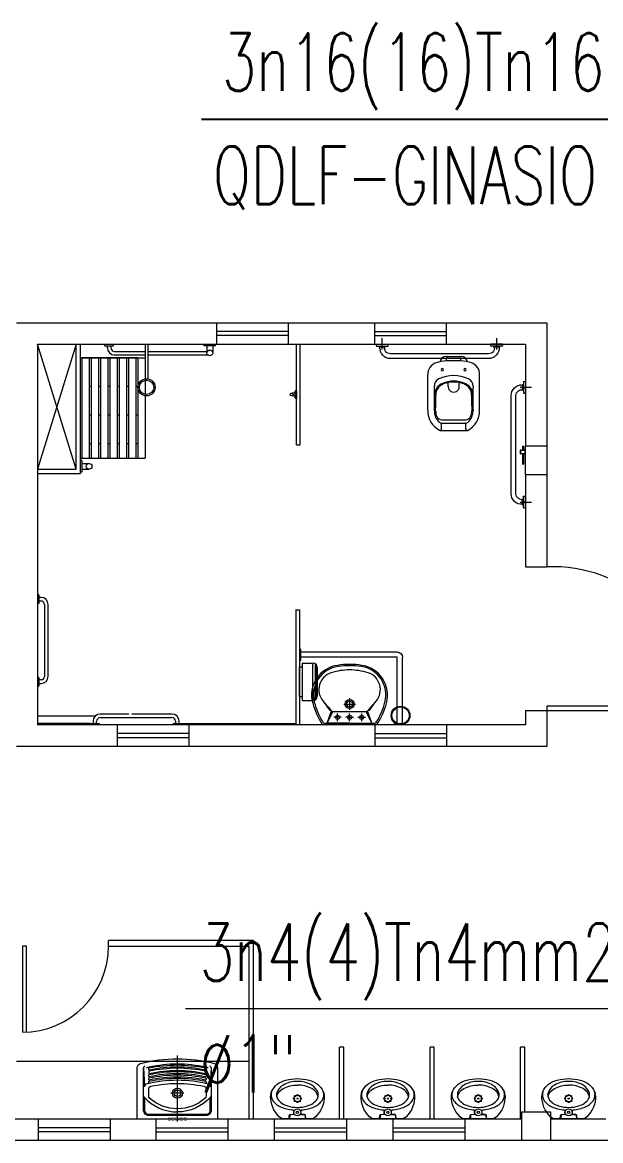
# Model space of a CAD drawing. Header units: millimetres. Extents: x 867 to 1330, y 209 to 507.
# Drawn here: x 1185.48 to 1189.5, y 437.77 to 445.56 of the extents above; entities that cross this region are included whole.
import ezdxf
from ezdxf.enums import TextEntityAlignment as Align

# ---------------------------------------------------------------- set-up
doc = ezdxf.new("R2010")
doc.units = ezdxf.units.MM
doc.header["$LTSCALE"] = 5
for name, pattern in [('CONTINU', [0]), ('DASHDOT', [25.4, 12.7, -6.35, 0, -6.35]), ('HIDDEN2', [4.7625, 3.175, -1.5875])]:
    doc.linetypes.add(name, pattern=pattern)
for name, color, linetype, lineweight in [('I-ARQ', 8, 'Continuous', 0), ('I-LIN_CHAMADA', 9, 'Continuous', 9), ('I-TEXTOS', 2, 'Continuous', 25)]:
    doc.layers.add(name, color=color, linetype=linetype, lineweight=lineweight)
doc.styles.add('ROMANS', font='ROMANS.SHX', dxfattribs={"height": 0.25})
doc.styles.get("Standard").update_dxf_attribs({"font": 'arial.ttf'})
doc.dimstyles.new('STANDARD$7', dxfattribs={"dimscale": 1.5, "dimtxt": 0.7, "dimasz": 0.15, "dimexe": 0.1, "dimexo": 0.05, "dimgap": 0.1, "dimtad": 1, "dimdec": 3, "dimzin": 4, "dimdsep": 46, "dimtxsty": 'ROMANS', "dimblk": 'DOT', "dimblk1": 'DOTSMALL', "dimblk2": 'DOTSMALL', "dimsah": 1, "dimcen": 0, "dimdle": 0.15, "dimse1": 1, "dimse2": 1, "dimclrd": 7, "dimclre": 8, "dimclrt": 256, "dimaunit": 1, "dimadec": 0, "dimazin": 0, "dimtfac": 0.006667, "dimtdec": 3, "dimtix": 1, "dimtmove": 2, "dimatfit": 3, "dimldrblk": 'DOTSMALL', "dimfxl": 1, "dimtolj": 1, "dimtzin": 4, "dimarcsym": 0})

# ---------------------------------------------------------------- blocks, each defined once
blk = doc.blocks.new('DOT')
for p, q in [((0, -1.5), (0, 1.5)), ((1.5, 0), (-1.5, 0))]:
    blk.add_line(p, q)
blk.add_circle((0, 0), 0.5)

msp = doc.modelspace()

# ---------------------------------------------------------------- linework, layer by layer
at = {"layer": 'I-ARQ'}
for p, q in [((1185.4357, 443.4681), (1189.1307, 443.4681)), ((1186.8307, 443.3181), (1186.8307, 443.4681)), ((1187.3307, 443.3181), (1187.3307, 443.4681)), ((1187.9307, 443.3181), (1187.9307, 443.4681)), ((1188.4307, 443.3181), (1188.4307, 443.4681)), ((1189.1307, 443.4681), (1189.1307, 442.61)), ((1187.9817, 443.2814), (1187.9817, 443.3602)), ((1188.7817, 443.2814), (1188.7817, 443.3602)), ((1185.5807, 443.3181), (1188.9807, 443.3181)), ((1185.5807, 443.3181), (1185.5807, 440.6681)), ((1185.8507, 442.4481), (1185.5807, 443.3181)), ((1185.8507, 443.3181), (1185.5807, 442.4481)), ((1185.8507, 442.4481), (1185.8507, 443.3181)), ((1185.8807, 443.3181), (1187.3832, 443.3181)), ((1185.8807, 442.4181), (1185.8807, 443.3181)), ((1186.0507, 443.3081), (1186.0507, 443.3181)), ((1186.0507, 443.3081), (1186.1107, 443.3081)), ((1186.0682, 443.2931), (1186.0682, 443.3081)), ((1186.0932, 443.3081), (1186.0932, 443.2931)), ((1186.1107, 443.3081), (1186.1107, 443.3181)), ((1186.1182, 443.2681), (1186.3307, 443.2681)), ((1186.3307, 443.3181), (1186.3307, 443.0773)), ((1186.3507, 443.3181), (1186.3507, 443.0773)), ((1186.3507, 443.2681), (1186.7619, 443.2681)), ((1186.7419, 443.3081), (1186.7419, 443.3181)), ((1186.8219, 443.3081), (1186.7419, 443.3081)), ((1186.7619, 443.3081), (1186.7619, 443.2581)), ((1186.8019, 443.3081), (1186.8019, 443.2581)), ((1186.8219, 443.3081), (1186.8219, 443.3181)), ((1187.0257, 443.3181), (1187.0457, 443.3181)), ((1187.3857, 442.6181), (1187.3857, 443.3181)), ((1187.3857, 442.6181), (1187.3857, 443.3181)), ((1187.4107, 442.6181), (1187.4107, 443.3181)), ((1187.4107, 442.6181), (1187.4107, 443.3181)), ((1188.9807, 443.3181), (1188.9807, 442.61)), ((1188.9807, 443.3181), (1188.9807, 442.61)), ((1185.8807, 443.2239), (1186.3307, 443.2239)), ((1185.8907, 443.2239), (1185.8907, 442.5239)), ((1186.2807, 443.2239), (1185.8907, 443.2239)), ((1185.9407, 443.2239), (1185.9407, 442.5239)), ((1185.9557, 443.2239), (1185.9557, 442.5239)), ((1186.0057, 443.2239), (1186.0057, 442.5239)), ((1186.0207, 443.2239), (1186.0207, 442.5239)), ((1186.0707, 443.2239), (1186.0707, 442.5239)), ((1186.0857, 443.2239), (1186.0857, 442.5239)), ((1186.3307, 443.2431), (1186.1182, 443.2431)), ((1186.1357, 443.2239), (1186.1357, 442.5239)), ((1186.1507, 443.2239), (1186.1507, 442.5239)), ((1186.2007, 443.2239), (1186.2007, 442.5239)), ((1186.2157, 443.2239), (1186.2157, 442.5239)), ((1186.2657, 443.2239), (1186.2657, 442.5239)), ((1186.2807, 443.2239), (1186.2807, 442.5239)), ((1186.3307, 443.2239), (1186.3307, 442.5239)), ((1186.7687, 443.2431), (1186.3507, 443.2431)), ((1185.9557, 443.0239), (1185.9407, 443.0239)), ((1186.0207, 443.0239), (1186.0057, 443.0239)), ((1186.0857, 443.0239), (1186.0707, 443.0239)), ((1186.1507, 443.0239), (1186.1357, 443.0239)), ((1186.2157, 443.0239), (1186.2007, 443.0239)), ((1186.2807, 443.0239), (1186.2657, 443.0239)), ((1188.9439, 443.0192), (1189.0227, 443.0192)), ((1187.3757, 442.9808), (1187.3522, 442.9783)), ((1187.3757, 442.9805), (1187.3522, 442.978)), ((1187.3757, 442.9558), (1187.3522, 442.9583)), ((1187.3757, 442.9554), (1187.3522, 442.958)), ((1187.3757, 442.9906), (1187.3757, 442.9457)), ((1187.3757, 442.9457), (1187.3757, 442.9906)), ((1187.3857, 442.9956), (1187.3807, 442.9956)), ((1187.3857, 442.9956), (1187.3807, 442.9956)), ((1187.3857, 442.9407), (1187.3807, 442.9407)), ((1187.3857, 442.9407), (1187.3807, 442.9407)), ((1187.3857, 442.9956), (1187.3857, 442.9407)), ((1187.3857, 442.9407), (1187.3857, 442.9956)), ((1185.9557, 442.8239), (1185.9407, 442.8239)), ((1186.0207, 442.8239), (1186.0057, 442.8239)), ((1186.0857, 442.8239), (1186.0707, 442.8239)), ((1186.1507, 442.8239), (1186.1357, 442.8239)), ((1186.2157, 442.8239), (1186.2007, 442.8239)), ((1186.2807, 442.8239), (1186.2657, 442.8239)), ((1185.9557, 442.6239), (1185.9407, 442.6239)), ((1186.0207, 442.6239), (1186.0057, 442.6239)), ((1186.0857, 442.6239), (1186.0707, 442.6239)), ((1186.1507, 442.6239), (1186.1357, 442.6239)), ((1186.2157, 442.6239), (1186.2007, 442.6239)), ((1186.2807, 442.6239), (1186.2657, 442.6239)), ((1187.3857, 442.6181), (1187.4107, 442.6181)), ((1187.3857, 442.6181), (1187.4107, 442.6181)), ((1188.9457, 442.5552), (1188.9457, 442.5811)), ((1188.9457, 442.5552), (1188.9457, 442.5811)), ((1188.9492, 442.5552), (1188.9492, 442.5811)), ((1188.9492, 442.5552), (1188.9492, 442.5811)), ((1188.9492, 442.5797), (1188.9786, 442.5797)), ((1188.9492, 442.5797), (1188.9786, 442.5797)), ((1188.9492, 442.5566), (1188.9786, 442.5566)), ((1188.9492, 442.5566), (1188.9786, 442.5566)), ((1188.9609, 442.6059), (1188.9609, 442.5797)), ((1188.9609, 442.6059), (1188.9609, 442.5797)), ((1188.9669, 442.602), (1188.9609, 442.602)), ((1188.9669, 442.602), (1188.9609, 442.602)), ((1188.9669, 442.5999), (1188.9609, 442.5999)), ((1188.9669, 442.5999), (1188.9609, 442.5999)), ((1188.9669, 442.5959), (1188.9609, 442.5959)), ((1188.9669, 442.5959), (1188.9609, 442.5959)), ((1188.9609, 442.5566), (1188.9609, 442.4851)), ((1188.9609, 442.5566), (1188.9609, 442.4851)), ((1188.9669, 442.6059), (1188.9669, 442.5797)), ((1188.9669, 442.6059), (1188.9669, 442.5797)), ((1188.9669, 442.5566), (1188.9669, 442.4851)), ((1188.9669, 442.5566), (1188.9669, 442.4851)), ((1188.9786, 442.5532), (1188.9786, 442.5831)), ((1188.9786, 442.5532), (1188.9786, 442.5831)), ((1188.9807, 442.41), (1188.9807, 442.61)), ((1188.9807, 442.61), (1189.1307, 442.61)), ((1188.9807, 442.41), (1188.9807, 442.61)), ((1189.1307, 442.61), (1189.1307, 442.41)), ((1185.8807, 442.5239), (1186.3307, 442.5239)), ((1185.8907, 442.5081), (1185.8807, 442.5081)), ((1185.8907, 442.5081), (1185.8907, 442.4281)), ((1185.8907, 442.4881), (1185.9407, 442.4881)), ((1185.9507, 442.5239), (1186.2807, 442.5239)), ((1188.9669, 442.4951), (1188.9609, 442.4951)), ((1188.9669, 442.4951), (1188.9609, 442.4951)), ((1188.9669, 442.4901), (1188.9609, 442.4901)), ((1188.9669, 442.4901), (1188.9609, 442.4901)), ((1188.9669, 442.4868), (1188.9609, 442.4868)), ((1188.9669, 442.4868), (1188.9609, 442.4868)), ((1188.9668, 442.4843), (1188.961, 442.4843)), ((1188.9668, 442.4843), (1188.961, 442.4843)), ((1185.5807, 442.4481), (1185.8507, 442.4481)), ((1185.5807, 442.4181), (1185.8807, 442.4181)), ((1185.8907, 442.4281), (1185.8807, 442.4281)), ((1185.8907, 442.4481), (1185.9407, 442.4481)), ((1189.1307, 442.41), (1188.9807, 442.41)), ((1188.9807, 442.41), (1188.9807, 441.7681)), ((1189.1307, 442.41), (1189.1307, 441.7681)), ((1188.9439, 442.2192), (1189.0227, 442.2192)), ((1188.9807, 441.7681), (1189.1307, 441.7681)), ((1185.5907, 441.5731), (1185.5807, 441.5731)), ((1185.5907, 441.5731), (1185.5907, 441.5131)), ((1185.6057, 441.5556), (1185.5907, 441.5556)), ((1185.5907, 441.5131), (1185.5807, 441.5131)), ((1185.5907, 441.5306), (1185.6057, 441.5306)), ((1185.6307, 441.5056), (1185.6307, 441.0056)), ((1185.6557, 441.0056), (1185.6557, 441.5056)), ((1187.3807, 441.4681), (1187.3807, 440.6681)), ((1187.3807, 441.4681), (1187.4057, 441.4681)), ((1187.3807, 441.4681), (1187.3807, 440.6681)), ((1187.3807, 441.4681), (1187.4057, 441.4681)), ((1187.4057, 441.4681), (1187.4057, 440.6681)), ((1187.4057, 441.4681), (1187.4057, 440.6681)), ((1187.4057, 441.0711), (1187.4248, 441.0711)), ((1187.4057, 440.8652), (1187.4057, 441.0711)), ((1187.4248, 441.0981), (1187.4248, 440.8381)), ((1187.4248, 441.0981), (1187.5007, 441.0981)), ((1187.4963, 441.0981), (1187.4963, 440.8381)), ((1187.5166, 441.0936), (1187.5166, 440.8427)), ((1187.526, 441.0843), (1187.526, 440.852)), ((1187.5307, 441.0681), (1187.5307, 440.8681)), ((1185.5907, 440.9981), (1185.5807, 440.9981)), ((1185.5907, 440.9981), (1185.5907, 440.9381)), ((1185.5907, 440.9381), (1185.5807, 440.9381)), ((1185.6057, 440.9806), (1185.5907, 440.9806)), ((1185.5907, 440.9556), (1185.6057, 440.9556)), ((1187.4057, 440.8652), (1187.4248, 440.8652)), ((1187.4248, 440.8381), (1187.5007, 440.8381)), ((1188.9807, 440.7681), (1188.9807, 440.6681)), ((1188.9807, 440.7681), (1189.1307, 440.7681)), ((1190.1307, 440.7981), (1189.1307, 440.7981)), ((1189.1307, 440.7981), (1189.1307, 440.7681)), ((1189.1307, 440.7681), (1189.1307, 440.5181)), ((1189.1307, 440.7681), (1190.1307, 440.7681)), ((1185.9825, 440.7281), (1185.5807, 440.7281)), ((1185.9507, 440.6781), (1185.5807, 440.6781)), ((1185.9507, 440.6781), (1186.0107, 440.6781)), ((1185.9507, 440.6781), (1185.9507, 440.6681)), ((1185.9682, 440.6931), (1185.9682, 440.6781)), ((1185.9932, 440.6781), (1185.9932, 440.6931)), ((1186.0107, 440.6781), (1186.0107, 440.6681)), ((1186.2182, 440.7431), (1186.0182, 440.7431)), ((1186.0182, 440.7181), (1186.5182, 440.7181)), ((1186.5182, 440.7431), (1186.2382, 440.7431)), ((1186.5257, 440.6781), (1186.5857, 440.6781)), ((1186.5257, 440.6781), (1186.5257, 440.6681)), ((1186.5432, 440.6931), (1186.5432, 440.6781)), ((1186.5682, 440.6781), (1186.5682, 440.6931)), ((1186.5857, 440.6781), (1186.5857, 440.6681)), ((1186.5857, 440.6781), (1187.3807, 440.6781)), ((1188.9807, 440.6681), (1185.5807, 440.6681)), ((1186.1357, 440.6681), (1186.1357, 440.5181)), ((1186.6357, 440.6681), (1186.6357, 440.5181)), ((1187.9378, 440.6681), (1187.5735, 440.6681)), ((1187.9307, 440.6681), (1187.9307, 440.5181)), ((1188.4307, 440.6681), (1188.4307, 440.5181)), ((1189.1307, 440.5181), (1185.4357, 440.5181)), ((1185.5057, 439.1271), (1185.4757, 439.1271)), ((1185.4757, 439.1271), (1185.4757, 438.5271)), ((1185.5057, 438.5271), (1185.5057, 439.1271)), ((1187.0657, 439.1671), (1186.0757, 439.1671)), ((1186.0757, 439.1271), (1186.0757, 439.1671)), ((1187.0857, 439.1671), (1186.0757, 439.1671)), ((1186.0757, 439.1271), (1187.0557, 439.1271)), ((1187.0557, 437.9225), (1187.0557, 439.1271)), ((1187.0857, 437.9225), (1187.0857, 439.1671)), ((1187.0857, 437.9225), (1187.0857, 438.4244)), ((1187.6857, 437.9225), (1187.6857, 438.4244)), ((1187.7157, 438.4244), (1187.6857, 438.4244)), ((1187.6857, 437.9225), (1187.6857, 438.4244)), ((1187.7157, 437.9225), (1187.7157, 438.4244)), ((1187.7157, 437.9225), (1187.7157, 438.4244)), ((1188.3157, 437.9225), (1188.3157, 438.4244)), ((1188.3457, 438.4244), (1188.3157, 438.4244)), ((1188.3157, 437.9225), (1188.3157, 438.4244)), ((1188.3457, 437.9225), (1188.3457, 438.4244)), ((1188.3457, 437.9225), (1188.3457, 438.4244)), ((1188.9457, 437.9225), (1188.9457, 438.4244)), ((1188.9757, 438.4244), (1188.9457, 438.4244)), ((1188.9457, 437.9225), (1188.9457, 438.4244)), ((1188.9757, 437.9725), (1188.9757, 438.4244)), ((1186.5557, 437.9052), (1186.5557, 438.3655)), ((1186.3207, 438.2805), (1186.3277, 438.1517)), ((1186.7907, 438.2805), (1186.7837, 438.1517)), ((1188.9557, 437.7725), (1188.9557, 437.9725)), ((1188.9557, 437.9725), (1189.1557, 437.9725)), ((1189.1557, 437.9725), (1189.1557, 437.7725)), ((1188.9557, 437.9225), (1183.0107, 437.9225)), ((1189.5407, 437.9225), (1189.1557, 437.9225)), ((1188.9557, 437.7725), (1183.0107, 437.7725)), ((1189.1557, 437.7725), (1188.9557, 437.7725)), ((1189.6907, 437.7725), (1189.1557, 437.7725))]:
    msp.add_line(p, q, dxfattribs=at)
at = {"layer": 'I-ARQ', "linetype": 'HIDDEN2'}
for p, q in [((1187.3307, 443.4081), (1186.8307, 443.4081)), ((1187.9307, 443.4081), (1188.4307, 443.4081)), ((1187.3307, 443.3781), (1186.8307, 443.3781)), ((1187.9307, 443.3781), (1188.4307, 443.3781)), ((1186.6357, 440.6081), (1186.1357, 440.6081)), ((1187.9307, 440.6081), (1188.4307, 440.6081)), ((1186.6357, 440.5781), (1186.1357, 440.5781)), ((1187.9307, 440.5781), (1188.4307, 440.5781)), ((1187.0557, 438.3225), (1185.4357, 438.3225)), ((1185.5882, 437.7744), (1185.5882, 437.9244)), ((1186.0882, 437.9244), (1186.0882, 437.7744)), ((1186.4082, 437.7725), (1186.4082, 437.9225)), ((1186.9082, 437.9225), (1186.9082, 437.7725)), ((1187.2332, 437.7725), (1187.2332, 437.9225)), ((1187.7332, 437.9225), (1187.7332, 437.7725)), ((1188.0582, 437.7725), (1188.0582, 437.9225)), ((1188.5582, 437.9225), (1188.5582, 437.7725)), ((1185.5882, 437.8644), (1186.0882, 437.8644)), ((1186.0882, 437.8344), (1185.5882, 437.8344)), ((1186.4082, 437.8625), (1186.9082, 437.8625)), ((1186.9082, 437.8325), (1186.4082, 437.8325)), ((1187.2332, 437.8625), (1187.7332, 437.8625)), ((1187.7332, 437.8325), (1187.2332, 437.8325)), ((1188.0582, 437.8625), (1188.5582, 437.8625)), ((1188.5582, 437.8325), (1188.0582, 437.8325))]:
    msp.add_line(p, q, dxfattribs=at)
at = {"layer": 'I-ARQ', "linetype": 'Continuous'}
for p, q in [((1188.4275, 443.233), (1188.4405, 443.233)), ((1188.4315, 443.2021), (1188.4315, 443.224)), ((1188.4405, 443.233), (1188.5338, 443.233)), ((1188.5298, 443.2021), (1188.5298, 443.224)), ((1188.2997, 442.8565), (1188.2997, 443.1075)), ((1188.6616, 442.8565), (1188.6616, 443.1075)), ((1188.4422, 443.023), (1188.4422, 443.0511)), ((1188.5191, 443.0219), (1188.5191, 443.0511)), ((1188.3971, 442.7922), (1188.5643, 442.7922)), ((1188.3853, 442.7181), (1188.5781, 442.7181)), ((1188.3958, 442.7282), (1188.3958, 442.764)), ((1188.3992, 442.7682), (1188.5621, 442.7682)), ((1188.5656, 442.7282), (1188.5656, 442.764)), ((1187.7557, 440.854), (1187.7557, 440.772)), ((1187.6003, 440.6807), (1187.6301, 440.7648)), ((1187.6003, 440.6807), (1187.6396, 440.7605)), ((1187.6396, 440.7605), (1187.8718, 440.7605)), ((1187.7147, 440.813), (1187.7967, 440.813)), ((1187.9111, 440.6807), (1187.8718, 440.7605)), ((1187.9111, 440.6807), (1187.8812, 440.7648)), ((1187.5804, 440.6807), (1187.9111, 440.6807)), ((1187.7557, 440.6807), (1187.6003, 440.6807)), ((1187.6979, 440.7206), (1187.6454, 440.7206)), ((1187.6717, 440.6944), (1187.6717, 440.7469)), ((1187.7557, 440.7206), (1187.7294, 440.7206)), ((1187.7557, 440.6944), (1187.7557, 440.7469)), ((1187.7557, 440.7206), (1187.7819, 440.7206)), ((1187.7557, 440.6807), (1187.9309, 440.6807)), ((1187.8134, 440.7206), (1187.8659, 440.7206)), ((1187.8397, 440.6944), (1187.8397, 440.7469))]:
    msp.add_line(p, q, dxfattribs=at)
at = {"layer": 'I-ARQ', "extrusion": (-2.21397e-44, -1.84636e-46, -1)}
for p, q in [((1187.4057, 441.1944), (1187.415, 441.1944)), ((1187.415, 441.1194), (1187.415, 441.1944)), ((1187.415, 441.1756), (1188.0869, 441.1756)), ((1187.4057, 441.1194), (1187.415, 441.1194)), ((1188.0869, 441.1381), (1187.415, 441.1381)), ((1188.0869, 440.6775), (1188.0869, 441.1381)), ((1188.1244, 440.6775), (1188.1244, 441.1381)), ((1188.0682, 440.6775), (1188.1432, 440.6775)), ((1188.0682, 440.6681), (1188.0682, 440.6775)), ((1188.1432, 440.6681), (1188.1432, 440.6775))]:
    msp.add_line(p, q, dxfattribs=at)
at = {"layer": 'I-ARQ', "linetype": 'CONTINU'}
for points in [[(1187.9422, 443.307), (1187.9422, 443.3181)], [(1187.9422, 443.3181), (1188.0235, 443.3181)], [(1187.9422, 443.307), (1187.9425, 443.306)], [(1187.9425, 443.306), (1187.9433, 443.3052)], [(1187.9433, 443.3052), (1187.9443, 443.3049)], [(1187.9443, 443.3049), (1187.9813, 443.3049)], [(1187.9628, 443.2991), (1187.9628, 443.3049)], [(1187.9631, 443.298), (1187.9628, 443.2991)], [(1188.0026, 443.2991), (1187.9628, 443.2991)], [(1187.9638, 443.2973), (1187.9631, 443.298)], [(1187.9649, 443.297), (1187.9638, 443.2973)], [(1188.0006, 443.297), (1187.9649, 443.297)], [(1187.9666, 443.2863), (1187.9662, 443.297)], [(1187.9702, 443.268), (1187.9678, 443.2777)], [(1187.9767, 443.2542), (1187.9702, 443.268)], [(1187.9861, 443.2419), (1187.9767, 443.2542)], [(1187.9813, 443.3049), (1187.9813, 443.3181)], [(1187.9813, 443.3151), (1187.9829, 443.3151)], [(1187.9829, 443.3049), (1187.9829, 443.3181)], [(1187.9829, 443.3049), (1188.0214, 443.3049)], [(1187.9992, 443.2878), (1187.9992, 443.297)], [(1188.0016, 443.2973), (1188.0006, 443.297)], [(1188.0023, 443.298), (1188.0016, 443.2973)], [(1188.0026, 443.2991), (1188.0023, 443.298)], [(1188.0026, 443.2991), (1188.0026, 443.3049)], [(1188.0131, 443.2616), (1188.0061, 443.2693)], [(1188.0216, 443.2559), (1188.0131, 443.2616)], [(1188.0214, 443.3049), (1188.0225, 443.3052)], [(1188.0307, 443.2527), (1188.0216, 443.2559)], [(1188.0225, 443.3052), (1188.0232, 443.306)], [(1188.0232, 443.306), (1188.0235, 443.307)], [(1188.0235, 443.307), (1188.0235, 443.3181)], [(1188.0398, 443.2516), (1188.0307, 443.2527)], [(1188.7235, 443.2516), (1188.0398, 443.2516)], [(1188.7327, 443.2527), (1188.7235, 443.2516)], [(1188.7418, 443.2559), (1188.7327, 443.2527)], [(1188.7399, 443.307), (1188.7399, 443.3181)], [(1188.8211, 443.3181), (1188.7399, 443.3181)], [(1188.7402, 443.306), (1188.7399, 443.307)], [(1188.7409, 443.3052), (1188.7402, 443.306)], [(1188.7419, 443.3049), (1188.7409, 443.3052)], [(1188.7503, 443.2616), (1188.7418, 443.2559)], [(1188.7805, 443.3049), (1188.7419, 443.3049)], [(1188.7572, 443.2693), (1188.7503, 443.2616)], [(1188.762, 443.2784), (1188.7572, 443.2693)], [(1188.7608, 443.2991), (1188.7608, 443.3049)], [(1188.761, 443.298), (1188.7608, 443.2991)], [(1188.8006, 443.2991), (1188.7608, 443.2991)], [(1188.7618, 443.2973), (1188.761, 443.298)], [(1188.7628, 443.297), (1188.7618, 443.2973)], [(1188.7642, 443.2878), (1188.762, 443.2784)], [(1188.7985, 443.297), (1188.7628, 443.297)], [(1188.7642, 443.2878), (1188.7642, 443.297)], [(1188.7867, 443.2542), (1188.7773, 443.2419)], [(1188.7805, 443.3049), (1188.7805, 443.3181)], [(1188.782, 443.3151), (1188.7805, 443.3151)], [(1188.782, 443.3049), (1188.782, 443.3181)], [(1188.8191, 443.3049), (1188.782, 443.3049)], [(1188.7932, 443.268), (1188.7867, 443.2542)], [(1188.7967, 443.2825), (1188.7932, 443.268)], [(1188.7972, 443.297), (1188.7967, 443.2825)], [(1188.7996, 443.2973), (1188.7985, 443.297)], [(1188.8003, 443.298), (1188.7996, 443.2973)], [(1188.8006, 443.2991), (1188.8003, 443.298)], [(1188.8006, 443.2991), (1188.8006, 443.3049)], [(1188.8201, 443.3052), (1188.8191, 443.3049)], [(1188.8209, 443.306), (1188.8201, 443.3052)], [(1188.8211, 443.307), (1188.8209, 443.306)], [(1188.8211, 443.307), (1188.8211, 443.3181)], [(1187.9979, 443.2317), (1187.9861, 443.2419)], [(1188.0112, 443.2244), (1187.9979, 443.2317)], [(1188.0254, 443.22), (1188.0112, 443.2244)], [(1188.0398, 443.2186), (1188.0254, 443.22)], [(1188.7235, 443.2186), (1188.0398, 443.2186)], [(1188.738, 443.22), (1188.7235, 443.2186)], [(1188.7522, 443.2244), (1188.738, 443.22)], [(1188.7655, 443.2317), (1188.7522, 443.2244)], [(1188.7773, 443.2419), (1188.7655, 443.2317)], [(1188.8942, 443.003), (1188.9044, 443.0148)], [(1188.9044, 443.0148), (1188.9168, 443.0242)], [(1188.9168, 443.0242), (1188.9306, 443.0307)], [(1188.9306, 443.0307), (1188.9402, 443.033)], [(1188.9488, 443.0343), (1188.9596, 443.0347)], [(1188.9596, 443.036), (1188.9598, 443.037)], [(1188.9596, 443.0003), (1188.9596, 443.036)], [(1188.9598, 443.037), (1188.9606, 443.0378)], [(1188.9606, 443.0378), (1188.9616, 443.038)], [(1188.9616, 443.038), (1188.9675, 443.038)], [(1188.9616, 442.9982), (1188.9616, 443.038)], [(1188.9677, 443.0576), (1188.9675, 443.0566)], [(1188.9675, 443.0566), (1188.9675, 443.0195)], [(1188.9675, 443.0195), (1188.9807, 443.0195)], [(1188.9675, 443.018), (1188.9807, 443.018)], [(1188.9675, 443.018), (1188.9675, 442.9794)], [(1188.9685, 443.0583), (1188.9677, 443.0576)], [(1188.9695, 443.0586), (1188.9685, 443.0583)], [(1188.9695, 443.0586), (1188.9807, 443.0586)], [(1188.9776, 443.0195), (1188.9776, 443.018)], [(1188.9807, 443.0586), (1188.9807, 442.9774)], [(1188.8811, 442.961), (1188.8826, 442.9755)], [(1188.8811, 442.2773), (1188.8811, 442.961)], [(1188.8826, 442.9755), (1188.8869, 442.9896)], [(1188.8869, 442.9896), (1188.8942, 443.003)], [(1188.9141, 442.961), (1188.9152, 442.9702)], [(1188.9141, 442.2773), (1188.9141, 442.961)], [(1188.9152, 442.9702), (1188.9184, 442.9793)], [(1188.9184, 442.9793), (1188.9241, 442.9877)], [(1188.9241, 442.9877), (1188.9318, 442.9947)], [(1188.9503, 443.0017), (1188.9596, 443.0017)], [(1188.9598, 442.9992), (1188.9596, 443.0003)], [(1188.9606, 442.9985), (1188.9598, 442.9992)], [(1188.9616, 442.9982), (1188.9606, 442.9985)], [(1188.9616, 442.9982), (1188.9675, 442.9982)], [(1188.9675, 442.9794), (1188.9677, 442.9784)], [(1188.9677, 442.9784), (1188.9685, 442.9777)], [(1188.9685, 442.9777), (1188.9695, 442.9774)], [(1188.9695, 442.9774), (1188.9807, 442.9774)], [(1188.8826, 442.2629), (1188.8811, 442.2773)], [(1188.8869, 442.2487), (1188.8826, 442.2629)], [(1188.8942, 442.2353), (1188.8869, 442.2487)], [(1188.9044, 442.2236), (1188.8942, 442.2353)], [(1188.9152, 442.2681), (1188.9141, 442.2773)], [(1188.9184, 442.2591), (1188.9152, 442.2681)], [(1188.9241, 442.2506), (1188.9184, 442.2591)], [(1188.9318, 442.2436), (1188.9241, 442.2506)], [(1188.9409, 442.2389), (1188.9318, 442.2436)], [(1188.9503, 442.2366), (1188.9409, 442.2389)], [(1188.9503, 442.2366), (1188.9596, 442.2367)], [(1188.9596, 442.2381), (1188.9598, 442.2391)], [(1188.9596, 442.2023), (1188.9596, 442.2381)], [(1188.9598, 442.2391), (1188.9606, 442.2398)], [(1188.9606, 442.2398), (1188.9616, 442.2401)], [(1188.9616, 442.2401), (1188.9675, 442.2401)], [(1188.9616, 442.2003), (1188.9616, 442.2401)], [(1188.9675, 442.2589), (1188.9677, 442.2599)], [(1188.9675, 442.2203), (1188.9675, 442.2589)], [(1188.9677, 442.2599), (1188.9685, 442.2607)], [(1188.9685, 442.2607), (1188.9695, 442.261)], [(1188.9695, 442.261), (1188.9807, 442.261)], [(1188.9807, 442.1797), (1188.9807, 442.261)], [(1188.9168, 442.2141), (1188.9044, 442.2236)], [(1188.9306, 442.2076), (1188.9168, 442.2141)], [(1188.945, 442.2042), (1188.9306, 442.2076)], [(1188.9596, 442.2037), (1188.945, 442.2042)], [(1188.9598, 442.2013), (1188.9596, 442.2023)], [(1188.9606, 442.2006), (1188.9598, 442.2013)], [(1188.9616, 442.2003), (1188.9606, 442.2006)], [(1188.9616, 442.2003), (1188.9675, 442.2003)], [(1188.9675, 442.2203), (1188.9807, 442.2203)], [(1188.9675, 442.2188), (1188.9807, 442.2188)], [(1188.9675, 442.1818), (1188.9675, 442.2188)], [(1188.9677, 442.1807), (1188.9675, 442.1818)], [(1188.9685, 442.18), (1188.9677, 442.1807)], [(1188.9695, 442.1797), (1188.9685, 442.18)], [(1188.9695, 442.1797), (1188.9807, 442.1797)], [(1188.9776, 442.2188), (1188.9776, 442.2203)]]:
    msp.add_lwpolyline(points, dxfattribs=at)
at = {"layer": 'I-ARQ', "linetype": 'Continuous'}
for points in [[(1187.9666, 443.2863), (1187.9678, 443.2777)], [(1188.0001, 443.282), (1187.9992, 443.2878)], [(1188.0024, 443.2758), (1188.0001, 443.282)], [(1188.0061, 443.2693), (1188.0024, 443.2758)], [(1188.9488, 443.0343), (1188.9402, 443.033)], [(1188.9318, 442.9947), (1188.9383, 442.9984)], [(1188.9383, 442.9984), (1188.9445, 443.0008)], [(1188.9445, 443.0008), (1188.9503, 443.0017)]]:
    msp.add_lwpolyline(points, dxfattribs=at)
at = {"layer": 'I-ARQ'}
for points in [[(1186.2757, 438.281, -0.342862), (1186.2983, 438.3101, -0.062239), (1186.5557, 438.3425, -0.062209), (1186.813, 438.3106, -0.343429), (1186.8357, 438.2816), (1186.8357, 437.9265, -0.414214), (1186.8317, 437.9225), (1186.2797, 437.9225, -0.414214), (1186.2757, 437.9265), (1186.2757, 438.281)], [(1186.3207, 438.0839), (1186.3207, 438.2784, -0.351315), (1186.3324, 438.2931, -0.351315)], [(1186.3409, 438.2792, -0.116463), (1186.3579, 438.2862, -0.054267), (1186.5557, 438.3075, -0.054267)], [(1186.5557, 438.3075, -0.054267), (1186.7534, 438.2862, -0.116463), (1186.7704, 438.2792)], [(1186.7789, 438.2931, -0.351315), (1186.7907, 438.2784), (1186.7907, 438.0839)], [(1186.3617, 438.1715, -0.47929), (1186.3557, 438.1764), (1186.3557, 438.1815, -0.352342), (1186.3596, 438.1864, -0.054267), (1186.5557, 438.2075, -0.054267), (1186.7517, 438.1864, -0.352342), (1186.7557, 438.1815), (1186.7557, 438.1764, -0.47929), (1186.7496, 438.1715)], [(1186.3391, 438.1662, 0.344711), (1186.3277, 438.1517), (1186.3277, 438.1479)], [(1186.3557, 438.1316, -0.353644), (1186.3715, 438.1511, -0.053117), (1186.5557, 438.1705, -0.053117), (1186.7399, 438.1511, -0.353644), (1186.7557, 438.1316)], [(1186.7557, 438.1316), (1186.7557, 438.0834, -0.213041), (1186.749, 438.0686, -0.18486), (1186.5557, 437.9945, -0.18486), (1186.3623, 438.0686, -0.213041), (1186.3557, 438.0834), (1186.3557, 438.1316)], [(1186.7723, 438.1662, -0.344711), (1186.7837, 438.1517), (1186.7837, 438.1479)], [(1187.2479, 438.0769, -0.234308), (1187.2919, 438.1354, -0.122381), (1187.3919, 438.1589)], [(1187.5359, 438.0769, 0.234308), (1187.4919, 438.1354, 0.122381), (1187.3919, 438.1589)], [(1187.8779, 438.0769, -0.234308), (1187.9219, 438.1354, -0.122381), (1188.0219, 438.1589)], [(1188.1659, 438.0769, 0.234308), (1188.1219, 438.1354, 0.122381), (1188.0219, 438.1589)], [(1188.5079, 438.0769, -0.234308), (1188.5519, 438.1354, -0.122381), (1188.6519, 438.1589)], [(1188.7959, 438.0769, 0.234308), (1188.7519, 438.1354, 0.122381), (1188.6519, 438.1589)], [(1189.1379, 438.0769, -0.234308), (1189.1819, 438.1354, -0.122381), (1189.2819, 438.1589)], [(1189.4259, 438.0769, 0.234308), (1189.3819, 438.1354, 0.122381), (1189.2819, 438.1589)], [(1186.7907, 438.0839), (1186.7907, 437.9825, -0.414214), (1186.7557, 437.9475), (1186.5557, 437.9475), (1186.3557, 437.9475, -0.414214), (1186.3207, 437.9825), (1186.3207, 438.0839)], [(1186.3249, 438.0747, 0.211535), (1186.5557, 437.9725, 0.216945)], [(1186.3277, 438.0718), (1186.3277, 437.9825, 0.414214), (1186.3527, 437.9575), (1186.5557, 437.9575), (1186.7587, 437.9575, 0.414214), (1186.7837, 437.9825), (1186.7837, 438.0718)], [(1186.7864, 438.0747, -0.211535), (1186.5557, 437.9725, -0.216945)], [(1187.3334, 437.9269), (1187.3354, 437.9474, -0.358326), (1187.3419, 437.9539), (1187.3649, 437.9564, 0.447938), (1187.3674, 437.9599, -0.216474), (1187.3684, 437.9819)], [(1187.3697, 437.9603, -0.511016), (1187.3659, 437.9544), (1187.3429, 437.9519, 0.298443), (1187.3389, 437.9489), (1187.3374, 437.9244)], [(1187.4141, 437.9603, 0.511016), (1187.4179, 437.9544), (1187.4409, 437.9519, -0.298443), (1187.4449, 437.9489), (1187.4464, 437.9244)], [(1187.4504, 437.9269), (1187.4484, 437.9474, 0.358326), (1187.4419, 437.9539), (1187.4189, 437.9564, -0.447938), (1187.4164, 437.9599, 0.216474), (1187.4154, 437.9819)], [(1187.9634, 437.9269), (1187.9654, 437.9474, -0.358326), (1187.9719, 437.9539), (1187.9949, 437.9564, 0.447938), (1187.9974, 437.9599, -0.216474), (1187.9984, 437.9819)], [(1187.9997, 437.9603, -0.511016), (1187.9959, 437.9544), (1187.9729, 437.9519, 0.298443), (1187.9689, 437.9489), (1187.9674, 437.9244)], [(1188.0441, 437.9603, 0.511016), (1188.0479, 437.9544), (1188.0709, 437.9519, -0.298443), (1188.0749, 437.9489), (1188.0764, 437.9244)], [(1188.0804, 437.9269), (1188.0784, 437.9474, 0.358326), (1188.0719, 437.9539), (1188.0489, 437.9564, -0.447938), (1188.0464, 437.9599, 0.216474), (1188.0454, 437.9819)], [(1188.5934, 437.9269), (1188.5954, 437.9474, -0.358326), (1188.6019, 437.9539), (1188.6249, 437.9564, 0.447938), (1188.6274, 437.9599, -0.216474), (1188.6284, 437.9819)], [(1188.6297, 437.9603, -0.511016), (1188.6259, 437.9544), (1188.6029, 437.9519, 0.298443), (1188.5989, 437.9489), (1188.5974, 437.9244)], [(1188.6741, 437.9603, 0.511016), (1188.6779, 437.9544), (1188.7009, 437.9519, -0.298443), (1188.7049, 437.9489), (1188.7064, 437.9244)], [(1188.7104, 437.9269), (1188.7084, 437.9474, 0.358326), (1188.7019, 437.9539), (1188.6789, 437.9564, -0.447938), (1188.6764, 437.9599, 0.216474), (1188.6754, 437.9819)], [(1189.2234, 437.9269), (1189.2254, 437.9474, -0.358326), (1189.2319, 437.9539), (1189.2549, 437.9564, 0.447938), (1189.2574, 437.9599, -0.216474), (1189.2584, 437.9819)], [(1189.2597, 437.9603, -0.511016), (1189.2559, 437.9544), (1189.2329, 437.9519, 0.298443), (1189.2289, 437.9489), (1189.2274, 437.9244)], [(1189.3041, 437.9603, 0.511016), (1189.3079, 437.9544), (1189.3309, 437.9519, -0.298443), (1189.3349, 437.9489), (1189.3364, 437.9244)], [(1189.3404, 437.9269), (1189.3384, 437.9474, 0.358326), (1189.3319, 437.9539), (1189.3089, 437.9564, -0.447938), (1189.3064, 437.9599, 0.216474), (1189.3054, 437.9819)]]:
    msp.add_lwpolyline(points, format="xyb", dxfattribs=at)
for points in [[(1186.7496, 438.2635, 0.054577), (1186.5557, 438.2845, 0.054577), (1186.3617, 438.2635, -0.47929), (1186.3557, 438.2684), (1186.3557, 438.2735, -0.352342), (1186.3596, 438.2784, -0.054267), (1186.5557, 438.2995, -0.054267), (1186.7517, 438.2784, -0.352342), (1186.7557, 438.2735), (1186.7557, 438.2684, -0.47929)], [(1186.5557, 438.2615, -0.054577), (1186.7496, 438.2405, 0.47929), (1186.7557, 438.2454), (1186.7557, 438.2505, 0.352342), (1186.7517, 438.2554, 0.054267), (1186.5557, 438.2765, 0.054267), (1186.3596, 438.2554, 0.352342), (1186.3557, 438.2505), (1186.3557, 438.2454, 0.47929), (1186.3617, 438.2405, -0.054577)], [(1186.5557, 438.2385, 0.054577), (1186.3617, 438.2175, -0.47929), (1186.3557, 438.2224), (1186.3557, 438.2275, -0.352342), (1186.3596, 438.2324, -0.054267), (1186.5557, 438.2535, -0.054267), (1186.7517, 438.2324, -0.352342), (1186.7557, 438.2275), (1186.7557, 438.2224, -0.47929), (1186.7496, 438.2175, 0.054577)], [(1186.5557, 438.2155, 0.054577), (1186.3617, 438.1945, -0.47929), (1186.3557, 438.1994), (1186.3557, 438.2045, -0.352342), (1186.3596, 438.2094, -0.054267), (1186.5557, 438.2305, -0.054267), (1186.7517, 438.2094, -0.352342), (1186.7557, 438.2045), (1186.7557, 438.1994, -0.47929), (1186.7496, 438.1945, 0.054577)], [(1187.3919, 438.2044, -0.054423), (1187.4719, 438.1934, -0.129975), (1187.5319, 438.1649, -0.115349), (1187.5719, 438.1144, -0.10182), (1187.5779, 438.0644, -0.216856), (1187.5034, 437.9259, -0.186978), (1187.5004, 437.9244), (1187.3919, 437.9244), (1187.2834, 437.9244, -0.186978), (1187.2804, 437.9259, -0.216856), (1187.2059, 438.0644, -0.10182), (1187.2119, 438.1144, -0.115349), (1187.2519, 438.1649, -0.129975), (1187.3119, 438.1934, -0.054423)], [(1188.0219, 438.2044, -0.054423), (1188.1019, 438.1934, -0.129975), (1188.1619, 438.1649, -0.115349), (1188.2019, 438.1144, -0.10182), (1188.2079, 438.0644, -0.216856), (1188.1334, 437.9259, -0.186978), (1188.1304, 437.9244), (1188.0219, 437.9244), (1187.9134, 437.9244, -0.186978), (1187.9104, 437.9259, -0.216856), (1187.8359, 438.0644, -0.10182), (1187.8419, 438.1144, -0.115349), (1187.8819, 438.1649, -0.129975), (1187.9419, 438.1934, -0.054423)], [(1188.6519, 438.2044, -0.054423), (1188.7319, 438.1934, -0.129975), (1188.7919, 438.1649, -0.115349), (1188.8319, 438.1144, -0.10182), (1188.8379, 438.0644, -0.216856), (1188.7634, 437.9259, -0.186978), (1188.7604, 437.9244), (1188.6519, 437.9244), (1188.5434, 437.9244, -0.186978), (1188.5404, 437.9259, -0.216856), (1188.4659, 438.0644, -0.10182), (1188.4719, 438.1144, -0.115349), (1188.5119, 438.1649, -0.129975), (1188.5719, 438.1934, -0.054423)], [(1189.2819, 438.2044, -0.054423), (1189.3619, 438.1934, -0.129975), (1189.4219, 438.1649, -0.115349), (1189.4619, 438.1144, -0.10182), (1189.4679, 438.0644, -0.216856), (1189.3934, 437.9259, -0.186978), (1189.3904, 437.9244), (1189.2819, 437.9244), (1189.1734, 437.9244, -0.186978), (1189.1704, 437.9259, -0.216856), (1189.0959, 438.0644, -0.10182), (1189.1019, 438.1144, -0.115349), (1189.1419, 438.1649, -0.129975), (1189.2019, 438.1934, -0.054423)]]:
    msp.add_lwpolyline(points, format="xyb", close=True, dxfattribs=at)
msp.add_lwpolyline([(1186.6018, 438.1025), (1186.5557, 438.1025), (1186.5096, 438.1025)], dxfattribs=at)
for centre, radius in [((1186.7819, 443.2581), 0.02), ((1186.3407, 443.0181), 0.06), ((1186.3407, 443.0181), 0.05), ((1187.3522, 442.9683), 0.01), ((1187.3522, 442.968), 0.01), ((1188.9639, 442.6059), 0.003), ((1188.9639, 442.6059), 0.003), ((1185.9407, 442.4681), 0.02), ((1186.5557, 438.1025), 0.035), ((1186.5557, 438.1025), 0.023), ((1187.3679, 438.0654), 0.004), ((1187.375, 438.0824), 0.004), ((1187.375, 438.0484), 0.004), ((1187.3919, 438.0894), 0.004), ((1187.3919, 438.0654), 0.004), ((1187.3919, 438.0414), 0.004), ((1187.4089, 438.0824), 0.004), ((1187.4089, 438.0484), 0.004), ((1187.4159, 438.0654), 0.004), ((1187.9979, 438.0654), 0.004), ((1188.005, 438.0824), 0.004), ((1188.005, 438.0484), 0.004), ((1188.0219, 438.0894), 0.004), ((1188.0219, 438.0654), 0.004), ((1188.0219, 438.0414), 0.004), ((1188.0389, 438.0824), 0.004), ((1188.0389, 438.0484), 0.004), ((1188.0459, 438.0654), 0.004), ((1188.6279, 438.0654), 0.004), ((1188.635, 438.0824), 0.004), ((1188.635, 438.0484), 0.004), ((1188.6519, 438.0894), 0.004), ((1188.6519, 438.0654), 0.004), ((1188.6519, 438.0414), 0.004), ((1188.6689, 438.0824), 0.004), ((1188.6689, 438.0484), 0.004), ((1188.6759, 438.0654), 0.004), ((1189.2579, 438.0654), 0.004), ((1189.265, 438.0824), 0.004), ((1189.265, 438.0484), 0.004), ((1189.2819, 438.0894), 0.004), ((1189.2819, 438.0654), 0.004), ((1189.2819, 438.0414), 0.004), ((1189.2989, 438.0824), 0.004), ((1189.2989, 438.0484), 0.004), ((1189.3059, 438.0654), 0.004), ((1187.3919, 437.9694), 0.024), ((1187.3919, 437.9694), 0.0075), ((1188.0219, 437.9694), 0.024), ((1188.0219, 437.9694), 0.0075), ((1188.6519, 437.9694), 0.024), ((1188.6519, 437.9694), 0.0075), ((1189.2819, 437.9694), 0.024), ((1189.2819, 437.9694), 0.0075)]:
    msp.add_circle(centre, radius, dxfattribs=at)
at = {"layer": 'I-ARQ', "linetype": 'Continuous'}
for centre, radius in [((1187.7557, 440.813), 0.031), ((1187.7557, 440.813), 0.021), ((1187.6717, 440.7206), 0.0137), ((1187.7557, 440.7206), 0.0137), ((1187.8397, 440.7206), 0.0137)]:
    msp.add_circle(centre, radius, dxfattribs=at)
at = {"layer": 'I-ARQ', "linetype": 'Continuous', "ltscale": 2.5}
for radius in [0.065, 0.0599]:
    msp.add_circle((1188.1107, 440.7331), radius, dxfattribs=at)
at = {"layer": 'I-ARQ', "linetype": 'DASHDOT'}
for centre in [(1187.3919, 438.0654), (1188.0219, 438.0654), (1188.6519, 438.0654), (1189.2819, 438.0654)]:
    msp.add_circle(centre, 0.024, dxfattribs=at)
at = {"layer": 'I-ARQ'}
for centre, radius, start, end in [((1186.1182, 443.2931), 0.05, 180, 270), ((1186.1182, 443.2931), 0.025, 180, 270), ((1187.3807, 442.9906), 0.005, 90, 180), ((1187.3807, 442.9906), 0.005, 90, 180), ((1187.3807, 442.9457), 0.005, 180, 270), ((1187.3807, 442.9457), 0.005, 180, 270), ((1188.9474, 442.5806), 0.00182, 13.27629, 166.72371), ((1188.9474, 442.5806), 0.00182, 13.27629, 166.72371), ((1188.9474, 442.5556), 0.00182, 193.27629, 346.72371), ((1188.9474, 442.5556), 0.00182, 193.27629, 346.72371), ((1188.9796, 442.5834), 0.00108, 342.74976, 197.25024), ((1188.9796, 442.5834), 0.00108, 342.74976, 197.25024), ((1188.9796, 442.5528), 0.00108, 162.74976, 17.25024), ((1188.9796, 442.5528), 0.00108, 162.74976, 17.25024), ((1188.9639, 442.4851), 0.003, 180, 0), ((1188.9639, 442.4851), 0.003, 180, 0), ((1189.1746, 440.813), 0.9562, 359.11178, 92.63314), ((1185.6057, 441.5056), 0.05, 0, 90), ((1185.6057, 441.5056), 0.025, 0, 90), ((1187.5007, 441.0681), 0.03, 0, 90), ((1185.6057, 441.0056), 0.025, 270, 0), ((1185.6057, 441.0056), 0.05, 270, 0), ((1187.5007, 440.8681), 0.03, 270, 0), ((1186.0182, 440.6931), 0.05, 90, 180), ((1186.0182, 440.6931), 0.025, 90, 180), ((1186.5182, 440.6931), 0.05, 0, 90), ((1186.5182, 440.6931), 0.025, 0, 90), ((1185.4757, 439.1271), 0.6, 270, 0), ((1186.5547, 437.2964), 0.8962, 89.93607, 103.92136), ((1186.5567, 437.2964), 0.8962, 76.07864, 90.06393), ((1187.2784, 438.0916), 0.0703, 161.03003, 215.85636), ((1187.3445, 438.0722), 0.1018, 121.10696, 161.57342), ((1187.3885, 437.9857), 0.1988, 89.00776, 119.06473), ((1187.3954, 437.9857), 0.1988, 60.93527, 90.99224), ((1187.4393, 438.0722), 0.1018, 18.42658, 58.89304), ((1187.5055, 438.0916), 0.0703, 324.14364, 18.96997), ((1187.9084, 438.0916), 0.0703, 161.03003, 215.85636), ((1187.9745, 438.0722), 0.1018, 121.10696, 161.57342), ((1188.0185, 437.9857), 0.1988, 89.00776, 119.06473), ((1188.0254, 437.9857), 0.1988, 60.93527, 90.99224), ((1188.0693, 438.0722), 0.1018, 18.42658, 58.89304), ((1188.1355, 438.0916), 0.0703, 324.14364, 18.96997), ((1188.5384, 438.0916), 0.0703, 161.03003, 215.85636), ((1188.6045, 438.0722), 0.1018, 121.10696, 161.57342), ((1188.6485, 437.9857), 0.1988, 89.00776, 119.06473), ((1188.6554, 437.9857), 0.1988, 60.93527, 90.99224), ((1188.6993, 438.0722), 0.1018, 18.42658, 58.89304), ((1188.7655, 438.0916), 0.0703, 324.14364, 18.96997), ((1189.1684, 438.0916), 0.0703, 161.03003, 215.85636), ((1189.2345, 438.0722), 0.1018, 121.10696, 161.57342), ((1189.2785, 437.9857), 0.1988, 89.00776, 119.06473), ((1189.2854, 437.9857), 0.1988, 60.93527, 90.99224), ((1189.3293, 438.0722), 0.1018, 18.42658, 58.89304), ((1189.3955, 438.0916), 0.0703, 324.14364, 18.96997), ((1186.3505, 438.0922), 0.031, 195.52511, 214.38498), ((1186.7608, 438.0922), 0.031, 325.61502, 344.47489), ((1187.327, 438.1284), 0.1313, 216.45735, 250.83652), ((1187.3005, 438.0907), 0.0543, 165.35207, 194.65612), ((1187.3005, 438.0907), 0.0543, 194.65612, 208.89796), ((1187.349, 438.1266), 0.1145, 212.92857, 256.31088), ((1187.4348, 438.1266), 0.1145, 283.68912, 327.07143), ((1187.4568, 438.1284), 0.1313, 289.16348, 323.54265), ((1187.4833, 438.0907), 0.0543, 331.10204, 345.34388), ((1187.4833, 438.0907), 0.0543, 345.34388, 14.64793), ((1187.957, 438.1284), 0.1313, 216.45735, 250.83652), ((1187.9305, 438.0907), 0.0543, 165.35207, 194.65612), ((1187.9305, 438.0907), 0.0543, 194.65612, 208.89796), ((1187.979, 438.1266), 0.1145, 212.92857, 256.31088), ((1188.0648, 438.1266), 0.1145, 283.68912, 327.07143), ((1188.0868, 438.1284), 0.1313, 289.16348, 323.54265), ((1188.1133, 438.0907), 0.0543, 331.10204, 345.34388), ((1188.1133, 438.0907), 0.0543, 345.34388, 14.64793), ((1188.587, 438.1284), 0.1313, 216.45735, 250.83652), ((1188.5605, 438.0907), 0.0543, 165.35207, 194.65612), ((1188.5605, 438.0907), 0.0543, 194.65612, 208.89796), ((1188.609, 438.1266), 0.1145, 212.92857, 256.31088), ((1188.6948, 438.1266), 0.1145, 283.68912, 327.07143), ((1188.7168, 438.1284), 0.1313, 289.16348, 323.54265), ((1188.7433, 438.0907), 0.0543, 331.10204, 345.34388), ((1188.7433, 438.0907), 0.0543, 345.34388, 14.64793), ((1189.217, 438.1284), 0.1313, 216.45735, 250.83652), ((1189.1905, 438.0907), 0.0543, 165.35207, 194.65612), ((1189.1905, 438.0907), 0.0543, 194.65612, 208.89796), ((1189.239, 438.1266), 0.1145, 212.92857, 256.31088), ((1189.3248, 438.1266), 0.1145, 283.68912, 327.07143), ((1189.3468, 438.1284), 0.1313, 289.16348, 323.54265), ((1189.3733, 438.0907), 0.0543, 331.10204, 345.34388), ((1189.3733, 438.0907), 0.0543, 345.34388, 14.64793), ((1187.3851, 438.2609), 0.2758, 248.4661, 267.68567), ((1187.3867, 438.1995), 0.1952, 250.61118, 271.52764), ((1187.3971, 438.1995), 0.1952, 268.47236, 289.38882), ((1187.3987, 438.2609), 0.2758, 272.31433, 291.5339), ((1188.0151, 438.2609), 0.2758, 248.4661, 267.68567), ((1188.0167, 438.1995), 0.1952, 250.61118, 271.52764), ((1188.0271, 438.1995), 0.1952, 268.47236, 289.38882), ((1188.0287, 438.2609), 0.2758, 272.31433, 291.5339), ((1188.6451, 438.2609), 0.2758, 248.4661, 267.68567), ((1188.6467, 438.1995), 0.1952, 250.61118, 271.52764), ((1188.6571, 438.1995), 0.1952, 268.47236, 289.38882), ((1188.6587, 438.2609), 0.2758, 272.31433, 291.5339), ((1189.2751, 438.2609), 0.2758, 248.4661, 267.68567), ((1189.2767, 438.1995), 0.1952, 250.61118, 271.52764), ((1189.2871, 438.1995), 0.1952, 268.47236, 289.38882), ((1189.2887, 438.2609), 0.2758, 272.31433, 291.5339)]:
    msp.add_arc(centre, radius, start, end, dxfattribs=at)
at = {"layer": 'I-ARQ', "linetype": 'Continuous'}
for centre, radius, start, end in [((1188.3855, 443.1075), 0.0858, 109.08551, 180.00014), ((1188.4394, 442.9525), 0.2499, 92.04088, 109.13221), ((1188.4275, 443.1928), 0.0402, 90, 174.00426), ((1188.4807, 441.8003), 1.4029, 87.9491, 92.05076), ((1188.4405, 443.224), 0.00894, 90, 179.9998), ((1188.5209, 443.224), 0.00894, 0.00023, 90), ((1188.522, 442.9529), 0.2495, 70.88184, 87.97315), ((1188.5338, 443.1928), 0.0402, 5.99119, 90), ((1188.5758, 443.1075), 0.0858, 359.94892, 70.99774), ((1188.4807, 442.8538), 0.2457, 65.03976, 114.9603), ((1188.402, 443.141), 0.0076, 90, 270), ((1188.402, 443.141), 0.0076, 270, 90), ((1188.5593, 443.141), 0.0076, 90, 270), ((1188.5593, 443.141), 0.0076, 270, 90), ((1188.3996, 443.028), 0.0536, 114.96038, 180.90599), ((1182.9361, 442.9416), 5.4106, 359.07188, 0.90608), ((1188.436, 442.9629), 0.0894, 112.26322, 180.26115), ((1188.4387, 442.964), 0.0831, 110.80986, 180.23352), ((1188.4807, 442.8538), 0.2073, 67.73683, 112.26321), ((1188.4807, 442.8541), 0.2008, 69.14008, 110.8704), ((1188.4807, 443.023), 0.0384, 180, 0.00001), ((1188.5227, 442.964), 0.0831, 359.76641, 69.21544), ((1188.5254, 442.9629), 0.0894, 359.77722, 67.73687), ((1188.5617, 443.028), 0.0536, 359.09553, 65.04137), ((1194.0252, 442.9415), 5.4106, 179.09372, 180.92795), ((1182.9361, 442.9415), 5.4195, 359.07203, 0.23393), ((1194.0252, 442.9415), 5.4195, 179.76594, 180.92783), ((1188.4561, 442.8565), 0.1564, 180.00003, 241.26271), ((1188.4486, 442.8522), 0.1027, 179.05412, 228.61163), ((1188.4487, 442.8522), 0.0938, 179.07185, 203.72726), ((1188.397, 442.8295), 0.0373, 203.66951, 270.13976), ((1188.5643, 442.8295), 0.0374, 269.90134, 336.39849), ((1188.5053, 442.8565), 0.1563, 297.76971, 0.00982), ((1188.5126, 442.8522), 0.1028, 311.37067, 0.92819), ((1188.5128, 442.8522), 0.0936, 336.29779, 0.95316), ((1188.3992, 442.7961), 0.0279, 228.4991, 270), ((1188.3857, 442.7282), 0.01, 241.1501, 0.11164), ((1188.3904, 442.764), 0.00536, 0.00288, 74.76664), ((1188.5621, 442.7961), 0.0279, 270, 311.37076), ((1188.5709, 442.764), 0.00536, 105.1484, 179.99658), ((1188.5756, 442.7282), 0.01, 180.0009, 270.20781), ((1187.7005, 440.8746), 0.2096, 97.94497, 195.29189), ((1187.7026, 440.8766), 0.1995, 97.88506, 194.71828), ((1187.7337, 440.802), 0.2869, 85.61486, 102.51053), ((1187.7557, 440.4931), 0.5866, 90, 97.88506), ((1187.7648, 440.6213), 0.4669, 80.7573, 91.11732), ((1187.7557, 440.4931), 0.5866, 82.11494, 90), ((1187.8088, 440.8766), 0.1995, 345.28172, 82.11494), ((1187.8109, 440.8746), 0.2095, 344.6738, 82.08934), ((1187.6647, 440.913), 0.1233, 107.587, 220.55971), ((1187.7557, 440.6261), 0.4242, 90, 107.587), ((1187.7557, 440.6261), 0.4242, 72.413, 90), ((1187.8466, 440.913), 0.1233, 319.44029, 72.413), ((1193.037, 444.7402), 6.7189, 215.55971, 216.16525), ((1192.6756, 445.2017), 6.7189, 220.55971, 221.32768), ((1182.8357, 445.2017), 6.7189, 318.67232, 319.44029), ((1182.4744, 444.7402), 6.7189, 323.83475, 324.44029), ((1188.0325, 440.9695), 0.5549, 195.71024, 212.18717), ((1187.998, 440.9542), 0.505, 194.71828, 211.98986), ((1187.6237, 440.7834), 0.0137, 216.16525, 278.27106), ((1187.6396, 440.7731), 0.0126, 221.32768, 270), ((1187.8718, 440.7731), 0.0126, 270, 318.67232), ((1187.8876, 440.7834), 0.0137, 261.72894, 323.83475), ((1187.5133, 440.9542), 0.505, 328.01014, 345.28172), ((1187.5312, 440.9462), 0.4982, 326.86745, 345.23515), ((1187.5804, 440.6933), 0.0126, 211.98986, 270), ((1187.9309, 440.6933), 0.0126, 270, 328.01014), ((1187.5735, 440.6807), 0.0126, 212.78593, 270), ((1187.9376, 440.6811), 0.013, 270.88046, 326.3336)]:
    msp.add_arc(centre, radius, start, end, dxfattribs=at)
at = {"layer": 'I-ARQ', "extrusion": (-2.21397e-44, -1.84636e-46, -1)}
msp.add_ellipse((1188.0869, 441.1381), major_axis=(-0.0265, 0.0265), ratio=1, start_param=0.785398, end_param=2.356194, dxfattribs=at)
at = {"layer": 'I-LIN_CHAMADA'}
msp.add_line((1193.1108, 438.691), (1186.6113, 438.691), dxfattribs=at)

# ---------------------------------------------------------------- texts
at = {"layer": 'I-ARQ', "text_generation_flag": 4, "flags": 3}
msp.add_attdef('CODIGO', text='TQ-11-S', height=0.024, dxfattribs=at).set_placement((1186.5557, 437.9225), align=Align.MIDDLE)
at = {"layer": 'I-TEXTOS', "style": 'ROMANS', "width": 0.7}
for s, p in [('3n16(16)Tn16mm2-0,6/1,0kV', (1186.8664, 445.0835, -446)), ('QDLF-GINASIO', (1186.8031, 444.2943, -446)), ('3n4(4)Tn4mm2-0,6/1,0kV', (1186.7119, 438.8849)), ('%%C1"          QDL-VÔLEI', (1186.7119, 438.1077))]:
    msp.add_text(s, height=0.4, dxfattribs=at).set_placement(p)

# ---------------------------------------------------------------- leaders
at = {"layer": 'I-LIN_CHAMADA', "lineweight": 0}
msp.add_leader([(1195.2163, 443.0458, -446), (1193.3498, 444.8825, -446), (1186.7238, 444.8825, -446)], dimstyle='STANDARD$7', override={"dimscale": 1, "dimtxt": 0.18, "dimasz": 0.2, "dimexe": 0.18, "dimexo": 0.0625, "dimgap": 0.09, "dimtad": 0, "dimtih": 1, "dimtoh": 1, "dimdec": 4, "dimzin": 0, "dimtxsty": 'Standard', "dimcen": 0.09, "dimdle": 0, "dimse1": 0, "dimse2": 0, "dimclrd": 256, "dimclre": 0, "dimclrt": 0, "dimaunit": 0, "dimtfac": 1, "dimtdec": 4, "dimtix": 0, "dimtofl": 0, "dimtmove": 0, "dimldrblk": 'Dot', "dimtzin": 0}, dxfattribs=at)

doc.saveas('drawing.dxf')
